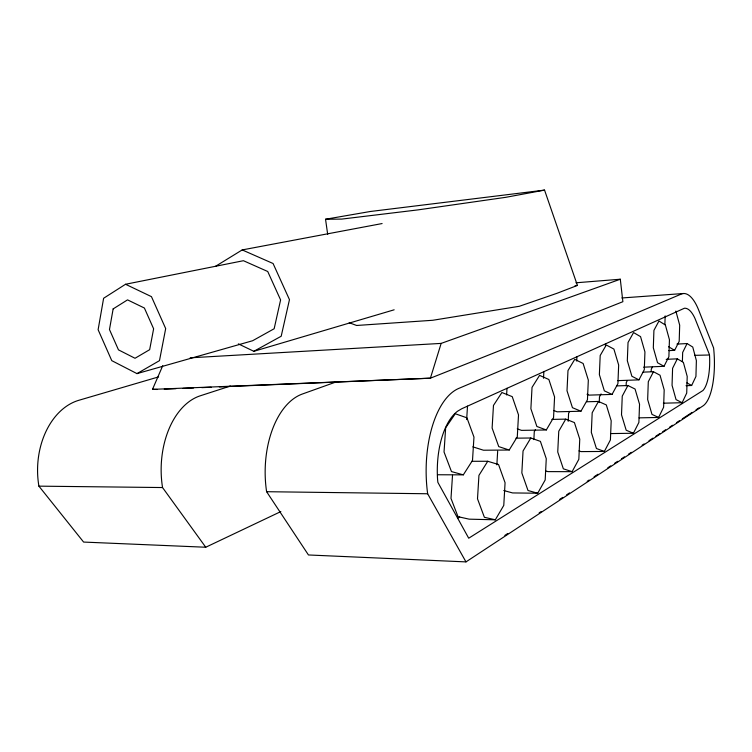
<?xml version="1.0" encoding="UTF-8"?>
<svg xmlns="http://www.w3.org/2000/svg" width="752" height="752" viewBox="0 0 752 752"><rect width="100%" height="100%" fill="white"/><g stroke="black" fill="none" stroke-linecap="round" stroke-linejoin="round"><path stroke-width="1.13" d="M682.384 361.693L682.666 352.444L687.084 343.561L692.752 347.057L696.38 360.622L695.938 376.442L691.652 385.494L686.021 385.691M664.871 324.704L665.163 315.887M651.194 371.413L651.27 369.166L652.36 367.089M626.143 385.823L626.266 382.514L627.337 380.531M605.435 345.939L605.539 343.683M599.231 402.583L599.485 396.812L601.074 393.945M568.211 421.308L568.597 413.299L569.678 411.429M576.728 361.082L576.934 356.617M543.517 378.247L543.865 371.591M533.864 439.6L534.287 431.61L535.49 429.618M506.613 394.941L506.998 388.267M496.865 464.868L497.664 451.162M466.654 419.56L467.509 406.146M452.516 475.264L450.993 498.416L458.006 516.68L469.163 519.162L495.314 519.801L503.774 505.4L505.071 482.728L498.538 464.529L487.757 461.267L471.805 461.296M157.234 389.47L152.496 389.367L430.407 378.19L622.872 301.702L620.297 279.227L441.151 343.401L430.407 378.19L219.377 386.904M152.496 389.367L162.742 365.688M663.367 403.204L682.139 402.705L686.717 393.061L687.206 376.451L683.361 362.332L677.317 358.836L666.178 359.334M639.087 417.858L658.602 417.454L663.612 407.255L664.185 389.893L660.03 375.229L653.469 371.723L643.11 372.137M677.317 358.836L672.589 368.292L672.053 385.297L676.048 399.613L682.139 402.705M668.885 350.611L674.629 350.329L679.188 341.342L679.686 325.184L675.869 311.055M610.859 433.575L633.4 433.255L638.88 422.436L639.548 404.256L635.064 389.038L627.92 385.522L616.631 385.917M664.007 366.309L668.885 356.73L669.44 339.754L665.379 325.014L658.968 321.01L653.92 330.372L653.319 347.781L657.539 362.727L664.007 366.309L643.58 367.173M653.469 371.723L648.299 381.725L647.66 399.528L651.984 414.39L658.602 417.454M578.965 450.88L581.005 451.604L604.354 451.454L610.408 439.92L611.197 420.8L606.319 404.933L598.47 401.446L586.767 401.775M638.946 379.863L644.295 369.721L644.934 351.955L640.554 336.633L633.569 332.572L628.033 342.48L627.318 360.725L631.896 376.273L638.946 379.863L617.834 380.644M627.92 385.522L622.252 396.125L621.509 414.784L626.19 430.229L633.4 433.255M612.034 394.415L617.909 383.661L618.661 365.03L613.905 349.088L606.281 344.999L600.199 355.499L599.372 374.637L604.335 390.833L612.034 394.415L589.004 395.129L587.03 394.245M545.886 470.987L547.888 471.617L572.112 471.664L578.833 459.312L579.754 439.149L574.415 422.577L565.748 419.127L551.874 419.409M598.47 401.446L592.191 412.745L591.326 432.4L596.43 448.502L604.354 451.454M503.774 490.539L512.591 492.936L537.699 493.227L545.181 479.973L546.262 458.692L540.406 441.377L530.818 437.993L515.947 438.181M580.939 411.231L587.444 399.754L588.327 380.136L583.138 363.489L574.735 359.353L567.986 370.567L567.008 390.758L572.451 407.678L580.939 411.231L557.063 411.814L553.801 410.489M565.748 419.127L558.764 431.234L557.74 451.99L563.342 468.816L572.112 471.664M546.29 429.975L553.547 417.661L554.581 396.943L548.875 379.506L539.569 375.37L532.031 387.383L530.884 408.74L536.872 426.469L546.29 429.975L521.512 430.37L517.235 428.837M530.818 437.993L523.044 450.984L521.841 472.942L528.007 490.52L537.699 493.227M509.198 450.034L517.291 436.809L518.513 414.907L512.234 396.642L501.904 392.516L493.472 405.422L492.118 428.048L498.736 446.613L509.198 450.034L483.498 450.222L472.811 446.848M487.757 461.267L478.939 475.367L477.501 498.811L484.391 517.301L495.314 519.801M463.307 474.86L472.5 460.468L473.967 437.091L466.936 417.83L455.27 413.741L445.663 427.785L444.037 451.99L451.473 471.579L463.307 474.86L437.702 474.756M504.827 535.415L507.769 533.488M539.156 512.873L541.111 511.586M559.751 499.337L562.693 497.41M566.613 494.835L569.555 492.898M587.209 481.299L589.173 480.011M594.071 476.796L598 474.211M607.804 467.772L610.746 465.845M614.666 463.26L617.608 461.333M621.528 458.758L624.47 456.821M628.399 454.246L631.342 452.309M642.123 445.222L644.088 443.934M648.995 440.719L652.915 438.134M655.857 436.207L659.777 433.631M662.719 431.695L665.661 429.759M669.59 427.183L672.532 425.256M676.452 422.68L679.394 420.744M682.337 418.808L692.141 412.369M696.061 409.793L699.003 407.857M465.977 561.894L702.979 405.901A50.215 17.117 87.1 0 0 713.61 347.96L698.74 310.266A57.434 19.956 87 0 0 681.97 293.769L458.758 388.417A84.92 41.257 89.7 0 0 427.653 493.763L465.977 561.894L308.452 554.967L266.603 491.705A78.81 46.004 -89.4 0 1 302.257 394.057L336.482 381.809M125.537 284.265L103.616 298.262L98.117 329.724L111.775 360.65L136.986 373.622L252.616 340.741L274.151 328.746L280.599 299.926L267.731 271.5L243.432 260.709L125.537 284.265L151.453 296.645L165.684 328.586L159.48 360.65L136.986 373.622M215.58 266.283L242.2 249.927L382.11 223.551M457.695 518.231L459.716 517.028M238.356 343.871L253.828 351.306L281.192 336.247L289.464 299.663L273.079 263.51L242.2 249.927M158.625 376.893L78.781 400.308A69.504 50.271 -87.5 0 0 38.907 486.149L83.604 542.07L205.747 547.24L280.844 511.576M327.684 234.351L325.541 219.246L370.285 211.5L544.551 190.106L577.414 285.431L557.016 293.289L519.369 306.271L432.757 320.277L356.627 325.475L349.219 322.721M230.356 386.058L200.22 395.815A74.194 48.053 -88.8 0 0 162.545 487.55L205.747 547.24M253.828 351.306L394.151 309.805M544.551 190.106L505.805 197.315L418.084 209.874L341.718 219.095L325.541 219.246M575.976 282.79L620.297 279.227M575.101 285.61L577.414 285.431M621.81 297.971L683.436 293.515M190.171 357.82L441.151 343.401M676.941 344.087L687.084 343.561M694.585 355.339L709.493 355A35.701 12.164 87.1 0 1 702.923 390.532L468.712 538.216L437.861 482.342L437.57 479.4A63.958 31.048 89.7 0 1 457.517 411.259L461.766 408.731L684.405 308.245A42.667 14.824 87 0 1 694.942 318.387L709.465 354.653M164.274 389.188L175.996 388.699M183.027 388.408L193.584 387.976M201.79 387.637L211.162 387.252M38.907 486.149L162.545 487.55M266.603 491.705L427.653 493.763M686.886 382.89L691.652 385.494M668.575 346.747L674.629 350.329M113.148 308.903L109.472 329.536L118.468 349.859L135.022 358.272L149.657 349.68L153.624 328.793L144.393 308.029L127.539 299.869L113.148 308.903"/></g></svg>
